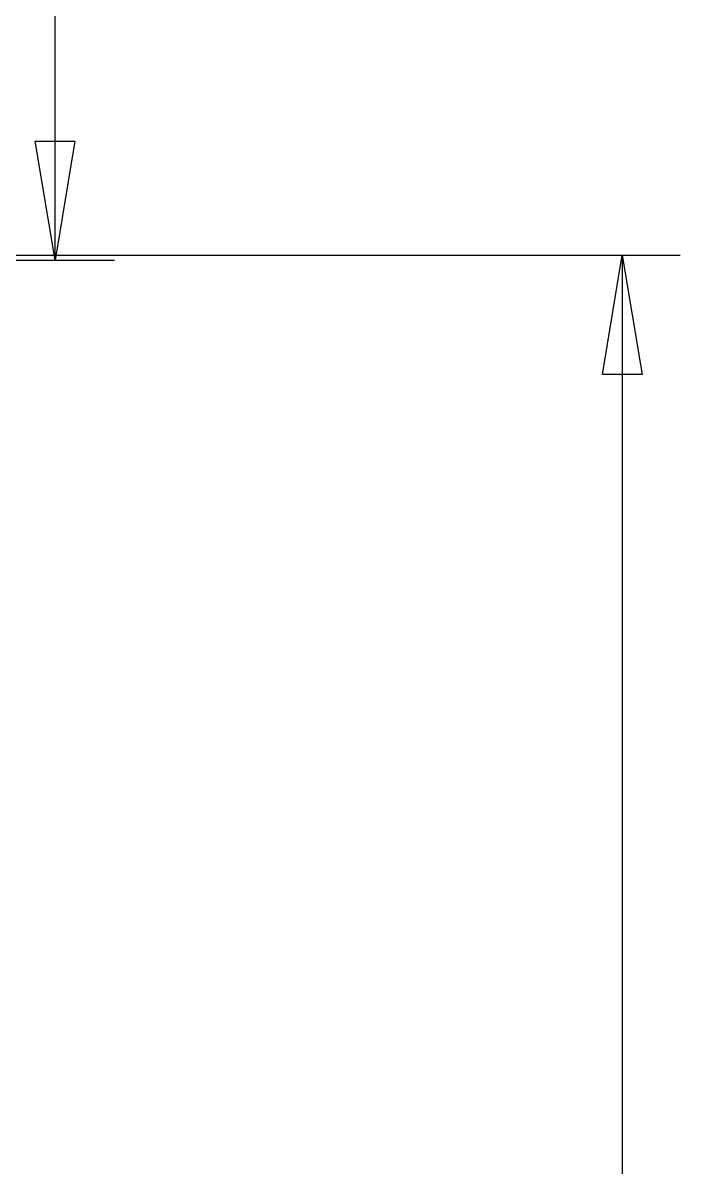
# Model space of a CAD drawing. Header units: millimetres. Extents: x -283029 to -254660, y -24907 to 10674.
# Drawn here: x -279284.85 to -279266.45, y -18438.33 to -18406.33 of the extents above; entities that cross this region are included whole.
import ezdxf

# ---------------------------------------------------------------- set-up
doc = ezdxf.new("R2010")
doc.units = ezdxf.units.MM
doc.header["$LTSCALE"] = 100
doc.layers.add('PDF2_0', color=2, linetype='Continuous')

msp = doc.modelspace()

# ---------------------------------------------------------------- linework, layer by layer
at = {"layer": 'PDF2_0', "color": 3, "lineweight": 25}
for points in [[(-279283.945, -18412.968), (-279283.945, -18409.636), (-279283.945, -18392.978), (-279283.945, -18389.646)], [(-279294.495, -18412.829), (-279266.453, -18412.829)], [(-279268.073, -18412.829), (-279268.073, -18416.161), (-279268.073, -18467.664), (-279268.073, -18470.996)], [(-279289.405, -18412.968), (-279282.279, -18412.968)]]:
    msp.add_lwpolyline(points, dxfattribs=at)
for points in [[(-279283.389, -18409.636), (-279283.945, -18412.968), (-279284.5, -18409.636)], [(-279268.628, -18416.161), (-279268.073, -18412.829), (-279267.517, -18416.161)]]:
    msp.add_lwpolyline(points, close=True, dxfattribs=at)

doc.saveas('drawing.dxf')
